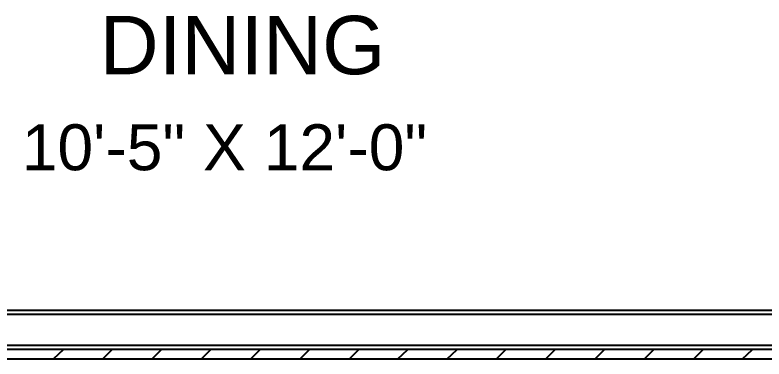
# Model space of a CAD drawing. Extents: x 0 to 810, y -8 to 614.
# Drawn here: x 63.8 to 176.8, y 125.6 to 177.5 of the extents above; entities that cross this region are included whole.
import ezdxf

# ---------------------------------------------------------------- set-up
doc = ezdxf.new("R2010")
doc.units = 0
doc.header["$MEASUREMENT"] = 0
doc.layers.add('Line', color=1, linetype='CONTINUOUS')
doc.layers.add('Text', color=6, linetype='CONTINUOUS')
doc.styles.get("Standard").update_dxf_attribs({"font": ' txt'})

msp = doc.modelspace()

# ---------------------------------------------------------------- linework, layer by layer
at = {"layer": 'Line', "color": 178, "true_color": 0x000000}
for p, q in [((185.16, 132.32), (19.8, 132.32)), ((184.44, 132.92), (20.4, 132.92)), ((244.8, 127.04), (14.52, 127.04)), ((248.04, 127.04), (14.52, 127.04)), ((248.04, 127.64), (19.8, 127.64)), ((71.16, 127.04), (69.6, 125.6)), ((78.48, 127.04), (77.04, 125.6)), ((84.48, 125.6), (85.92, 127.04)), ((91.92, 125.6), (93.36, 127.04)), ((99.36, 125.6), (100.8, 127.04)), ((108.24, 127.04), (106.8, 125.6)), ((114.24, 125.6), (115.68, 127.04)), ((121.56, 125.6), (123.12, 127.04)), ((129, 125.6), (130.56, 127.04)), ((137.88, 127.04), (136.44, 125.6)), ((143.88, 125.6), (145.32, 127.04)), ((151.32, 125.6), (152.76, 127.04)), ((158.76, 125.6), (160.2, 127.04)), ((166.2, 125.6), (167.64, 127.04)), ((173.52, 125.6), (175.08, 127.04)), ((244.8, 125.6), (13.08, 125.6))]:
    msp.add_line(p, q, dxfattribs=at)

# ---------------------------------------------------------------- texts
at = {"layer": 'Text', "color": 178, "true_color": 0x000000, "attachment_point": 1}
for s, insert, char_height in [('{\\fArial|b0|i0|c204|p34;DINING}', (76.62, 177.4007), 8.82), ('{\\fArial|b0|i0|c204|p34;10\'-5" X 12\'-0"}', (64.86, 161.0275), 6.93)]:
    msp.add_mtext(s, dxfattribs=dict(at, insert=insert, char_height=char_height))

doc.saveas('drawing.dxf')
